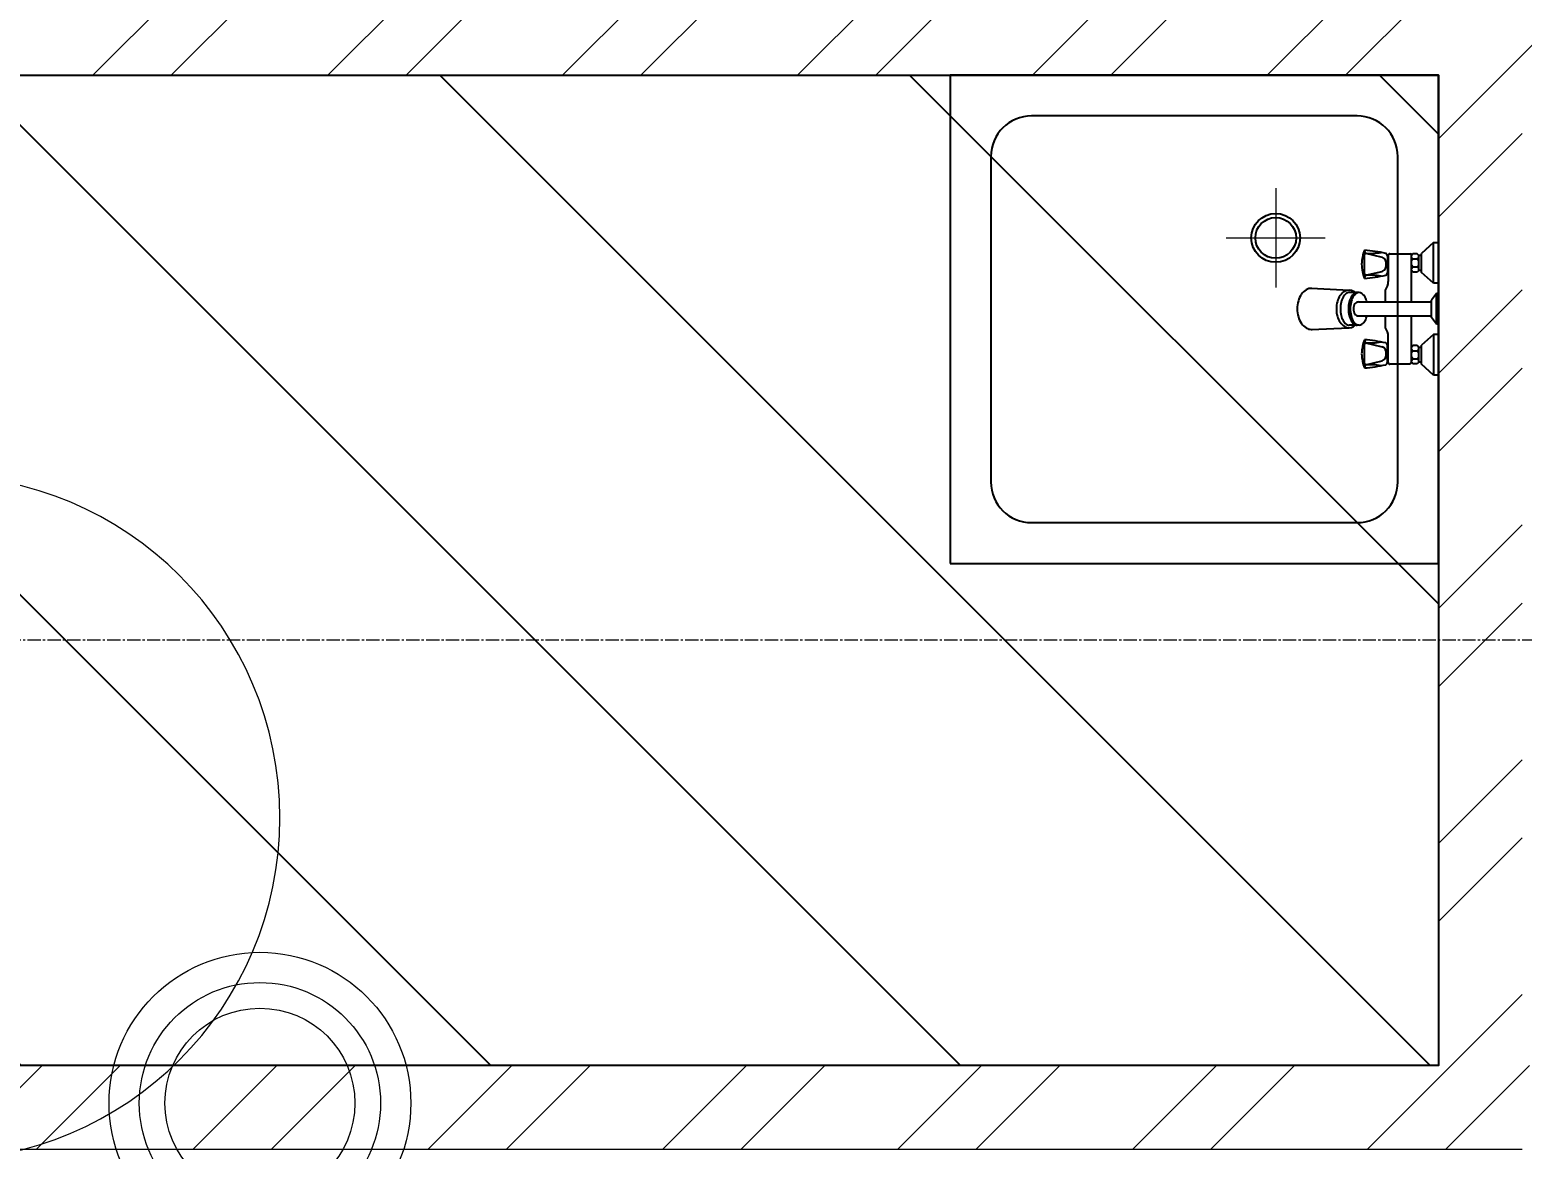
# Model space of a CAD drawing. Header units: millimetres. Extents: x 538266 to 1167394, y 114608 to 637157.
# Drawn here: x 843318 to 845458, y 176283 to 177888 of the extents above; entities that cross this region are included whole.
import ezdxf
from ezdxf.enums import TextEntityAlignment as Align

# ---------------------------------------------------------------- set-up
doc = ezdxf.new("R2010")
doc.units = ezdxf.units.MM
doc.linetypes.add('CENTER2', pattern=[28.575, 19.05, -3.175, 3.175, -3.175])
doc.layers.get('Defpoints').update_dxf_attribs({"color": 140})
for name, color, linetype, lineweight in [('АР_Area', 5, 'Continuous', 5), ('АР_Стены кирпич', 32, 'Continuous', 20), ('АР_Штриховка', 8, 'Continuous', 0)]:
    doc.layers.add(name, color=color, linetype=linetype, lineweight=lineweight)
doc.layers.add('АР_Делит', color=120, linetype='Continuous', lineweight=0, plot=False)
doc.layers.add('РД_Оси_100', color=7, linetype='Continuous', lineweight=0, true_color=0x525252)
doc.layers.add('ФВ-5', color=7, linetype='Continuous')
doc.styles.add('style1', font='ARIALN.TTF')

# ---------------------------------------------------------------- blocks, each defined once
blk = doc.blocks.new('MOK-МаркаПом_овал_ареал')
for p, q in [((-5.365, 6.138), (5.888, 6.138)), ((-2.75, -3), (2.75, -3))]:
    blk.add_line(p, q)
for centre, radius, start, end in [((-5.365, 0), 6.138, 90, 270), ((5.888, 0), 6.138, 270, 90), ((-7.411, 0), 7.161, 0, 0.001)]:
    blk.add_arc(centre, radius, start, end)
at = {"color": 0, "style": 'style1'}
blk.add_attdef('АР-ПОМЕЩЕНИЕ:НОМЕР', text='', height=3, dxfattribs=at).set_placement((0.261, 0), align=Align.MIDDLE)
at = {"layer": 'Defpoints', "color": 2, "style": 'style1'}
blk.add_attdef('АР-ПОМЕЩЕНИЕ:НАИМЕНОВАНИЕ', text='', height=1, dxfattribs=at).set_placement((-0.094, -4.814), align=Align.MIDDLE)
blk = doc.blocks.new('2_этаж')
at = {"layer": 'АР_Штриховка', "linetype": 'Continuous', "lineweight": 0, "true_color": 0x000000}
h = blk.add_hatch(dxfattribs=at)
h.set_pattern_fill('ANSI32', color=18, scale=25, angle=360, style=0)
h.set_pattern_definition([(45, (602274.53, 0), (-168.3798, 168.3798), []), (45, (602386.78, 0), (-168.3798, 168.3798), [])])
h.paths.add_polyline_path([(692873.6, 177823.2), (692873.6, 177943.2), (691113.5, 177943.2), (691073.5, 177913.2), (691113.5, 177823.2)], flags=0)
h.paths.add_polyline_path([(691113.5, 177823.2), (691073.5, 177913.2), (690993.5, 177943.2), (690043.6, 177943.2), (690003.6, 177913.2), (690043.6, 177823.2)], flags=0)
h.paths.add_polyline_path([(690043.6, 177823.2), (690003.6, 177913.2), (689923.6, 177943.2), (689093.6, 177943.2), (689053.6, 177853.2), (689093.6, 177823.2)], flags=0)
h.paths.add_polyline_path([(688973.6, 177823.2), (689053.6, 177853.2), (689093.6, 177943.2), (688363.6, 177943.2), (688283.6, 177913.2), (688243.6, 177823.2)], flags=0)
h.paths.add_polyline_path([(688243.6, 177823.2), (688283.6, 177913.2), (688243.6, 177943.2), (687643.6, 177943.2), (687563.6, 177913.2), (687523.6, 177823.2)], flags=0)
h.paths.add_polyline_path([(687523.6, 177823.2), (687563.6, 177913.2), (687523.6, 177943.2), (685273.6, 177943.2), (685273.6, 177823.2)], flags=0)
h = blk.add_hatch(dxfattribs=at)
h.set_pattern_fill('ANSI32', color=18, scale=25, style=0)
h.set_pattern_definition([(45, (602274.53, -6e-11), (-168.3798, 168.3798), []), (45, (602386.78, -6e-11), (-168.3798, 168.3798), [])])
h.paths.add_polyline_path([(688973.6, 176403.2), (689053.6, 176373.2), (689093.6, 176403.2), (689093.6, 177823.2), (689053.6, 177853.2), (688973.6, 177823.2)], flags=0)
h = blk.add_hatch(dxfattribs=at)
h.set_pattern_fill('ANSI32', color=18, scale=25, style=0)
h.set_pattern_definition([(45, (602274.53, 0), (-168.3798, 168.3798), []), (45, (602386.78, 0), (-168.3798, 168.3798), [])])
h.paths.add_polyline_path([(685273.6, 176403.2), (685273.6, 176283.2), (689093.6, 176283.2), (689053.6, 176373.2), (688973.6, 176403.2)], flags=0)
h.paths.add_polyline_path([(689093.6, 176403.2), (689053.6, 176373.2), (689093.6, 176283.2), (689295.8, 176283.2), (689295.8, 176403.2)], flags=0)
at = {"color": 18, "true_color": 0x000000}
for p, q in [((688973.6, 177823.2), (688273.6, 177823.2)), ((688273.6, 177823.2), (688273.6, 177123.2)), ((688973.6, 177823.2), (688273.6, 177823.2)), ((688273.6, 177823.2), (688273.6, 177123.2)), ((688973.6, 177123.2), (688973.6, 177823.2)), ((688973.6, 177123.2), (688973.6, 177823.2)), ((688856.9, 177764.9), (688390.2, 177764.9)), ((688856.9, 177764.9), (688390.2, 177764.9)), ((688331.9, 177706.6), (688331.9, 177239.9)), ((688331.9, 177706.6), (688331.9, 177239.9)), ((688915.2, 177239.9), (688915.2, 177706.6)), ((688915.2, 177239.9), (688915.2, 177706.6)), ((688966.2, 177583.2), (688949.4, 177567.6)), ((688966.2, 177583.2), (688949.4, 177567.6)), ((688966.2, 177524.8), (688966.2, 177583.2)), ((688966.2, 177583.2), (688973.6, 177583.2)), ((688966.2, 177524.8), (688966.2, 177583.2)), ((688966.2, 177583.2), (688973.6, 177583.2)), ((688973.6, 177583.2), (688973.6, 177524.8)), ((688973.6, 177583.2), (688973.6, 177524.8)), ((688866.8, 177563.9), (688866.8, 177540.3)), ((688866.8, 177563.9), (688866.8, 177540.3)), ((688869, 177567.9), (688893, 177562.3)), ((688869, 177567.9), (688893, 177562.3)), ((688900.4, 177564.3), (688900.4, 177539.9)), ((688901.6, 177564.3), (688900.4, 177564.3)), ((688900.4, 177564.3), (688900.4, 177539.9)), ((688901.6, 177564.3), (688900.4, 177564.3)), ((688901.6, 177564.3), (688901.6, 177527.3)), ((688901.6, 177564.3), (688901.6, 177527.3)), ((688903.8, 177567.1), (688932.8, 177567.1)), ((688903.8, 177567.1), (688932.8, 177567.1)), ((688936.8, 177567.2), (688934.8, 177564.6)), ((688936.8, 177567.2), (688934.8, 177564.6)), ((688934.8, 177498.2), (688934.8, 177565.1)), ((688934.8, 177498.2), (688934.8, 177565.1)), ((688934.8, 177562), (688936.8, 177559.8)), ((688934.8, 177562), (688936.8, 177559.8)), ((688936.8, 177559.8), (688934.8, 177557)), ((688936.8, 177559.8), (688934.8, 177557)), ((688943, 177567.2), (688936.8, 177567.2)), ((688943, 177567.2), (688936.8, 177567.2)), ((688936.8, 177559.8), (688943, 177559.8)), ((688936.8, 177559.8), (688943, 177559.8)), ((688945.2, 177564.6), (688943, 177567.2)), ((688945.2, 177564.6), (688943, 177567.2)), ((688943, 177559.8), (688945.2, 177562)), ((688943, 177559.8), (688945.2, 177562)), ((688943, 177559.8), (688945.2, 177557)), ((688943, 177559.8), (688945.2, 177557)), ((688945.2, 177543.4), (688945.2, 177564.6)), ((688949.4, 177564.6), (688945.2, 177564.6)), ((688945.2, 177543.4), (688945.2, 177564.6)), ((688949.4, 177564.6), (688945.2, 177564.6)), ((688949.4, 177540.4), (688949.4, 177567.6)), ((688949.4, 177540.4), (688949.4, 177567.6)), ((688869, 177536.3), (688893, 177541.9)), ((688869, 177536.3), (688893, 177541.9)), ((688900.4, 177539.9), (688901.6, 177539.9)), ((688900.4, 177539.9), (688901.6, 177539.9)), ((688936.8, 177548.2), (688934.8, 177551)), ((688936.8, 177548.2), (688934.8, 177551)), ((688934.8, 177546), (688936.8, 177548.2)), ((688934.8, 177546), (688936.8, 177548.2)), ((688936.8, 177540.8), (688934.8, 177543.4)), ((688936.8, 177540.8), (688934.8, 177543.4)), ((688936.8, 177548.2), (688943, 177548.2)), ((688936.8, 177548.2), (688943, 177548.2)), ((688943, 177540.8), (688936.8, 177540.8)), ((688943, 177540.8), (688936.8, 177540.8)), ((688943, 177548.2), (688945.2, 177551)), ((688943, 177548.2), (688945.2, 177551)), ((688943, 177548.2), (688945.2, 177546)), ((688943, 177548.2), (688945.2, 177546)), ((688945.2, 177543.4), (688943, 177540.8)), ((688945.2, 177543.4), (688943, 177540.8)), ((688949.4, 177543.4), (688945.2, 177543.4)), ((688949.4, 177543.4), (688945.2, 177543.4)), ((688966.2, 177524.8), (688949.4, 177540.4)), ((688966.2, 177524.8), (688949.4, 177540.4)), ((688791.1, 177517.6), (688845.3, 177515.1)), ((688791.1, 177517.6), (688845.3, 177515.1)), ((688897.5, 177498.2), (688897.5, 177514.8)), ((688897.5, 177498.2), (688897.5, 177514.8)), ((688973.6, 177524.8), (688966.2, 177524.8)), ((688973.6, 177524.8), (688966.2, 177524.8)), ((688859.6, 177511.6), (688845.5, 177511.6)), ((688859.6, 177511.6), (688845.5, 177511.6)), ((688858.8, 177498.2), (688963.6, 177498.2)), ((688858.8, 177498.2), (688963.6, 177498.2)), ((688970.6, 177510.2), (688963.6, 177500.7)), ((688970.6, 177510.2), (688963.6, 177500.7)), ((688963.6, 177475.7), (688963.6, 177500.7)), ((688963.6, 177475.7), (688963.6, 177500.7)), ((688970.6, 177466.2), (688970.6, 177510.2)), ((688973.6, 177510.2), (688970.6, 177510.2)), ((688970.6, 177466.2), (688970.6, 177510.2)), ((688973.6, 177510.2), (688970.6, 177510.2)), ((688973.6, 177510.2), (688973.6, 177466.2)), ((688973.6, 177510.2), (688973.6, 177466.2)), ((688858.8, 177478.2), (688963.6, 177478.2)), ((688858.8, 177478.2), (688963.6, 177478.2)), ((688897.5, 177460.9), (688897.5, 177478.2)), ((688897.5, 177460.9), (688897.5, 177478.2)), ((688934.8, 177411.7), (688934.8, 177478.2)), ((688934.8, 177411.7), (688934.8, 177478.2)), ((688970.6, 177466.2), (688963.6, 177475.7)), ((688970.6, 177466.2), (688963.6, 177475.7)), ((688791.1, 177458.7), (688845.3, 177461.1)), ((688791.1, 177458.7), (688845.3, 177461.1)), ((688859.6, 177464.7), (688845.5, 177464.7)), ((688859.6, 177464.7), (688845.5, 177464.7)), ((688966.2, 177451.5), (688949.4, 177435.9)), ((688966.2, 177451.5), (688949.4, 177435.9)), ((688973.6, 177451.5), (688966.2, 177451.5)), ((688966.2, 177451.5), (688966.2, 177393.1)), ((688973.6, 177451.5), (688966.2, 177451.5)), ((688966.2, 177451.5), (688966.2, 177393.1)), ((688973.6, 177466.2), (688970.6, 177466.2)), ((688973.6, 177466.2), (688970.6, 177466.2)), ((688973.6, 177393.1), (688973.6, 177451.5)), ((688973.6, 177393.1), (688973.6, 177451.5)), ((688866.8, 177435.5), (688866.8, 177411.9)), ((688866.8, 177435.5), (688866.8, 177411.9)), ((688869, 177439.5), (688893, 177433.9)), ((688869, 177439.5), (688893, 177433.9)), ((688900.4, 177435.9), (688901.6, 177435.9)), ((688900.4, 177411.5), (688900.4, 177435.9)), ((688900.4, 177435.9), (688901.6, 177435.9)), ((688900.4, 177411.5), (688900.4, 177435.9)), ((688901.6, 177411.5), (688901.6, 177448.5)), ((688901.6, 177411.5), (688901.6, 177448.5)), ((688936.8, 177435.5), (688934.8, 177432.9)), ((688936.8, 177435.5), (688934.8, 177432.9)), ((688934.8, 177430.3), (688936.8, 177428.1)), ((688934.8, 177430.3), (688936.8, 177428.1)), ((688943, 177435.5), (688936.8, 177435.5)), ((688943, 177435.5), (688936.8, 177435.5)), ((688945.2, 177432.9), (688943, 177435.5)), ((688945.2, 177432.9), (688943, 177435.5)), ((688943, 177428.1), (688945.2, 177430.3)), ((688943, 177428.1), (688945.2, 177430.3)), ((688949.4, 177432.9), (688945.2, 177432.9)), ((688945.2, 177411.7), (688945.2, 177432.9)), ((688949.4, 177432.9), (688945.2, 177432.9)), ((688945.2, 177411.7), (688945.2, 177432.9)), ((688949.4, 177408.7), (688949.4, 177435.9)), ((688949.4, 177408.7), (688949.4, 177435.9)), ((688869, 177407.9), (688893, 177413.5)), ((688869, 177407.9), (688893, 177413.5)), ((688901.6, 177411.5), (688900.4, 177411.5)), ((688901.6, 177411.5), (688900.4, 177411.5)), ((688932.8, 177408.7), (688903.8, 177408.7)), ((688932.8, 177408.7), (688903.8, 177408.7)), ((688934.8, 177411.7), (688932.8, 177408.7)), ((688934.8, 177411.7), (688932.8, 177408.7)), ((688936.8, 177428.1), (688934.8, 177425.3)), ((688936.8, 177428.1), (688934.8, 177425.3)), ((688936.8, 177416.5), (688934.8, 177419.3)), ((688936.8, 177416.5), (688934.8, 177419.3)), ((688934.8, 177414.3), (688936.8, 177416.5)), ((688934.8, 177414.3), (688936.8, 177416.5)), ((688936.8, 177409.1), (688934.8, 177411.7)), ((688936.8, 177409.1), (688934.8, 177411.7)), ((688936.8, 177428.1), (688943, 177428.1)), ((688936.8, 177428.1), (688943, 177428.1)), ((688936.8, 177416.5), (688943, 177416.5)), ((688936.8, 177416.5), (688943, 177416.5)), ((688943, 177409.1), (688936.8, 177409.1)), ((688943, 177409.1), (688936.8, 177409.1)), ((688943, 177428.1), (688945.2, 177425.3)), ((688943, 177428.1), (688945.2, 177425.3)), ((688943, 177416.5), (688945.2, 177419.3)), ((688943, 177416.5), (688945.2, 177419.3)), ((688943, 177416.5), (688945.2, 177414.3)), ((688943, 177416.5), (688945.2, 177414.3)), ((688945.2, 177411.7), (688943, 177409.1)), ((688945.2, 177411.7), (688943, 177409.1)), ((688949.4, 177411.7), (688945.2, 177411.7)), ((688949.4, 177411.7), (688945.2, 177411.7)), ((688966.2, 177393.1), (688949.4, 177408.7)), ((688966.2, 177393.1), (688949.4, 177408.7)), ((688973.6, 177393.1), (688966.2, 177393.1)), ((688973.6, 177393.1), (688966.2, 177393.1)), ((688390.2, 177181.6), (688856.9, 177181.6)), ((688390.2, 177181.6), (688856.9, 177181.6)), ((688273.6, 177123.2), (688973.6, 177123.2)), ((688273.6, 177123.2), (688973.6, 177123.2))]:
    blk.add_line(p, q, dxfattribs=at)
at = {"color": 18, "lineweight": 0, "true_color": 0x000000}
for p, q in [((688740.2, 177661), (688740.2, 177518.9)), ((688740.2, 177661), (688740.2, 177518.9)), ((688669.2, 177589.9), (688811.3, 177589.9)), ((688669.2, 177589.9), (688811.3, 177589.9))]:
    blk.add_line(p, q, dxfattribs=at)
at = {"color": 18, "true_color": 0x000000}
for radius in [35, 35, 29.2, 29.2]:
    blk.add_circle((688740.2, 177589.9), radius, dxfattribs=at)
for centre, radius, start, end in [((688390.2, 177706.6), 58.3, 90, 180), ((688390.2, 177706.6), 58.3, 90, 180), ((688856.9, 177706.6), 58.3, 0, 90), ((688856.9, 177706.6), 58.3, 0, 90), ((688920.3, 177550.8), 57, 157.8225, 178.6863), ((688920.3, 177550.8), 57, 157.8225, 178.6863), ((688871.5, 177563.9), 4.74, 122.3784, 180), ((688871.5, 177563.9), 4.74, 122.3784, 180), ((688874.7, 177572.1), 7.1, 178.6863, 216.614), ((688852, 177366.5), 206.4, 77.1247, 85.6663), ((688874.7, 177572.1), 7.1, 178.6863, 216.614), ((688852, 177366.5), 206.4, 77.1247, 85.6663), ((688875.1, 177661.7), 94, 266.2802, 279.9331), ((688875.1, 177661.7), 94, 266.2802, 279.9331), ((688888, 177552.7), 10.8, 356.7185, 62.529), ((688888, 177552.7), 10.8, 356.7185, 62.529), ((688896.2, 177563.9), 4.17, 5.2861, 65.1491), ((688896.2, 177563.9), 4.17, 5.2861, 65.1491), ((688903.8, 177564.8), 2.26, 90, 193.6855), ((688903.8, 177564.8), 2.26, 90, 193.6855), ((688932.8, 177565.1), 2, 0, 90), ((688932.8, 177565.1), 2, 0, 90), ((688920.3, 177553.4), 57, 181.3137, 202.1775), ((688920.3, 177553.4), 57, 181.3137, 202.1775), ((688871.5, 177540.3), 4.74, 180, 237.6216), ((688871.5, 177540.3), 4.74, 180, 237.6216), ((688852, 177737.7), 206.4, 274.3337, 282.8753), ((688852, 177737.7), 206.4, 274.3337, 282.8753), ((688874.7, 177532.1), 7.1, 143.386, 181.3137), ((688874.7, 177532.1), 7.1, 143.386, 181.3137), ((688875.1, 177442.5), 94, 80.0669, 93.7198), ((688875.1, 177442.5), 94, 80.0669, 93.7198), ((688888, 177551.5), 10.8, 297.471, 3.2815), ((688888, 177551.5), 10.8, 297.471, 3.2815), ((688896.2, 177540.3), 4.17, 294.8509, 354.7139), ((688896.2, 177540.3), 4.17, 294.8509, 354.7139), ((688795.6, 177496.3), 22.6, 121.362, 145.7998), ((688795.6, 177496.3), 22.6, 121.362, 145.7998), ((688791.1, 177503.7), 13.9, 87.3458, 121.362), ((688791.1, 177503.7), 13.9, 87.3458, 121.362), ((688845.3, 177502.5), 12.6, 58.4997, 121.5003), ((688845.3, 177502.5), 12.6, 58.4997, 121.5003), ((688880.6, 177527.3), 20.9, 323.496, 0), ((688880.6, 177527.3), 20.9, 323.496, 0), ((688814.2, 177488.2), 43.2, 164.278, 195.722), ((688814.2, 177488.2), 43.2, 164.278, 195.722), ((688802.8, 177491.4), 31.3, 145.7998, 164.278), ((688802.8, 177491.4), 31.3, 145.7998, 164.278), ((688866.9, 177488.1), 39.8, 164.3589, 195.6411), ((688866.9, 177488.1), 39.8, 164.3589, 195.6411), ((688856.3, 177491.1), 28.8, 145.9442, 164.3589), ((688856.3, 177491.1), 28.8, 145.9442, 164.3589), ((688849.6, 177495.6), 20.7, 121.5003, 145.9442), ((688849.6, 177495.6), 20.7, 121.5003, 145.9442), ((688876.8, 177488.2), 43.8, 167.5382, 192.4618), ((688876.8, 177488.2), 43.8, 167.5382, 192.4618), ((688861.3, 177491.6), 27.9, 151.9188, 167.5382), ((688861.3, 177491.6), 27.9, 151.9188, 167.5382), ((688851.6, 177496.8), 16.9, 127.8246, 151.9188), ((688851.6, 177496.8), 16.9, 127.8246, 151.9188), ((688845.5, 177504.6), 7, 90, 127.8246), ((688845.5, 177504.6), 7, 90, 127.8246), ((688888.3, 177488.2), 43.8, 167.5382, 192.4618), ((688888.3, 177488.2), 43.8, 167.5382, 192.4618), ((688872.9, 177491.6), 27.9, 151.9188, 167.5382), ((688872.9, 177491.6), 27.9, 151.9188, 167.5382), ((688890.9, 177488.2), 43.8, 167.5382, 192.4618), ((688890.9, 177488.2), 43.8, 167.5382, 192.4618), ((688875.4, 177491.6), 27.9, 151.9188, 167.5382), ((688875.4, 177491.6), 27.9, 151.9188, 167.5382), ((688863.1, 177496.8), 16.9, 127.8246, 151.9188), ((688863.1, 177496.8), 16.9, 127.8246, 151.9188), ((688865.6, 177496.8), 16.9, 127.8246, 151.9188), ((688865.6, 177496.8), 16.9, 127.8246, 151.9188), ((688841.1, 177495.6), 20.7, 50.6316, 58.4997), ((688841.1, 177495.6), 20.7, 50.6316, 58.4997), ((688862.1, 177489.1), 10.4, 144.0579, 163.2847), ((688862.1, 177489.1), 10.4, 144.0579, 163.2847), ((688857.1, 177504.6), 7, 90, 127.8246), ((688857.1, 177504.6), 7, 90, 127.8246), ((688860.1, 177490.6), 7.92, 119.7406, 144.0579), ((688860.1, 177490.6), 7.92, 119.7406, 144.0579), ((688859.6, 177504.6), 7, 52.1754, 127.8246), ((688859.6, 177504.6), 7, 52.1754, 127.8246), ((688858.8, 177492.8), 5.33, 90, 119.7406), ((688858.8, 177492.8), 5.33, 90, 119.7406), ((688853.5, 177496.8), 16.9, 28.0812, 52.1754), ((688853.5, 177496.8), 16.9, 28.0812, 52.1754), ((688843.8, 177491.6), 27.9, 13.627, 28.0812), ((688843.8, 177491.6), 27.9, 13.627, 28.0812), ((688802.8, 177485), 31.3, 195.722, 214.2002), ((688802.8, 177485), 31.3, 195.722, 214.2002), ((688856.3, 177485.1), 28.8, 195.6411, 214.0558), ((688856.3, 177485.1), 28.8, 195.6411, 214.0558), ((688861.3, 177484.7), 27.9, 192.4618, 208.0812), ((688861.3, 177484.7), 27.9, 192.4618, 208.0812), ((688851.6, 177479.5), 16.9, 208.0812, 232.1754), ((688851.6, 177479.5), 16.9, 208.0812, 232.1754), ((688872.9, 177484.7), 27.9, 192.4618, 208.0812), ((688872.9, 177484.7), 27.9, 192.4618, 208.0812), ((688875.4, 177484.7), 27.9, 192.4618, 208.0812), ((688875.4, 177484.7), 27.9, 192.4618, 208.0812), ((688863.1, 177479.5), 16.9, 208.0812, 232.1754), ((688863.1, 177479.5), 16.9, 208.0812, 232.1754), ((688865.6, 177479.5), 16.9, 208.0812, 232.1754), ((688865.6, 177479.5), 16.9, 208.0812, 232.1754), ((688865.3, 177488.2), 13.7, 163.2847, 196.7153), ((688865.3, 177488.2), 13.7, 163.2847, 196.7153), ((688862.1, 177487.2), 10.4, 196.7153, 215.9421), ((688862.1, 177487.2), 10.4, 196.7153, 215.9421), ((688860.1, 177485.7), 7.92, 215.9421, 240.2594), ((688860.1, 177485.7), 7.92, 215.9421, 240.2594), ((688858.8, 177483.5), 5.33, 240.2594, 270), ((688858.8, 177483.5), 5.33, 240.2594, 270), ((688853.5, 177479.5), 16.9, 307.8246, 331.9188), ((688853.5, 177479.5), 16.9, 307.8246, 331.9188), ((688843.8, 177484.7), 27.9, 331.9188, 346.373), ((688843.8, 177484.7), 27.9, 331.9188, 346.373), ((688795.6, 177480.1), 22.6, 214.2002, 238.638), ((688795.6, 177480.1), 22.6, 214.2002, 238.638), ((688791.1, 177472.6), 13.9, 238.638, 270), ((688791.1, 177472.6), 13.9, 238.638, 270), ((688791.1, 177472.6), 13.9, 270, 274.9774), ((688791.1, 177472.6), 13.9, 270, 274.9774), ((688849.6, 177480.6), 20.7, 214.0558, 238.4997), ((688849.6, 177480.6), 20.7, 214.0558, 238.4997), ((688845.3, 177473.7), 12.6, 238.4997, 301.5004), ((688845.3, 177473.7), 12.6, 238.4997, 301.5004), ((688845.5, 177471.7), 7, 232.1754, 270), ((688845.5, 177471.7), 7, 232.1754, 270), ((688841.1, 177480.6), 20.7, 301.5003, 309.985), ((688841.1, 177480.6), 20.7, 301.5003, 309.985), ((688857.1, 177471.7), 7, 232.1754, 270), ((688857.1, 177471.7), 7, 232.1754, 270), ((688859.6, 177471.7), 7, 232.1754, 307.8246), ((688859.6, 177471.7), 7, 232.1754, 307.8246), ((688880.6, 177448.5), 20.9, 0, 36.504), ((688880.6, 177448.5), 20.9, 0, 36.504), ((688920.3, 177422.4), 57, 157.8225, 178.6863), ((688920.3, 177422.4), 57, 157.8225, 178.6863), ((688871.5, 177435.5), 4.74, 122.3784, 180), ((688871.5, 177435.5), 4.74, 122.3784, 180), ((688874.7, 177443.7), 7.1, 178.6863, 216.614), ((688852, 177238.1), 206.4, 77.1247, 85.6663), ((688874.7, 177443.7), 7.1, 178.6863, 216.614), ((688852, 177238.1), 206.4, 77.1247, 85.6663), ((688875.1, 177533.3), 94, 266.2802, 279.9331), ((688875.1, 177533.3), 94, 266.2802, 279.9331), ((688888, 177424.3), 10.8, 356.7185, 62.529), ((688888, 177424.3), 10.8, 356.7185, 62.529), ((688896.2, 177435.5), 4.17, 5.2861, 65.1491), ((688896.2, 177435.5), 4.17, 5.2861, 65.1491), ((688920.3, 177425), 57, 181.3137, 202.1775), ((688920.3, 177425), 57, 181.3137, 202.1775), ((688871.5, 177411.9), 4.74, 180, 237.6216), ((688871.5, 177411.9), 4.74, 180, 237.6216), ((688852, 177609.3), 206.4, 274.3337, 282.8753), ((688852, 177609.3), 206.4, 274.3337, 282.8753), ((688874.7, 177403.7), 7.1, 143.386, 181.3137), ((688874.7, 177403.7), 7.1, 143.386, 181.3137), ((688875.1, 177314.1), 94, 80.0669, 93.7198), ((688875.1, 177314.1), 94, 80.0669, 93.7198), ((688888, 177423.1), 10.8, 297.471, 3.2815), ((688888, 177423.1), 10.8, 297.471, 3.2815), ((688896.2, 177411.9), 4.17, 294.8509, 354.7139), ((688896.2, 177411.9), 4.17, 294.8509, 354.7139), ((688903.8, 177411), 2.26, 166.3145, 270), ((688903.8, 177411), 2.26, 166.3145, 270), ((688390.2, 177239.9), 58.3, 180, 270), ((688390.2, 177239.9), 58.3, 180, 270), ((688856.9, 177239.9), 58.3, 270, 0), ((688856.9, 177239.9), 58.3, 270, 0)]:
    blk.add_arc(centre, radius, start, end, dxfattribs=at)
at = {"layer": 'АР_Делит', "color": 18, "true_color": 0x000000}
for radius in [216.3, 173, 136.2]:
    blk.add_circle((687283.7, 176349.2), radius, dxfattribs=at)
at = {"layer": 'АР_Стены кирпич', "color": 18, "linetype": 'Continuous', "lineweight": 20, "true_color": 0x000000}
for p, q in [((685273.6, 177823.2), (687523.6, 177823.2)), ((687523.6, 177823.2), (688243.6, 177823.2)), ((688243.6, 177823.2), (688973.6, 177823.2)), ((688973.6, 177823.2), (688973.6, 176403.2)), ((688973.6, 176403.2), (685273.6, 176403.2)), ((685273.6, 176283.2), (689093.6, 176283.2))]:
    blk.add_line(p, q, dxfattribs=at)
at = {"layer": 'АР_Area', "color": 18, "linetype": 'Continuous', "lineweight": 15, "true_color": 0x000000}
ref = blk.add_blockref('MOK-МаркаПом_овал_ареал', (686350.2, 176758.5), dxfattribs=dict(at, xscale=80, yscale=80, zscale=80))
ref.add_attrib('АР-ПОМЕЩЕНИЕ:НОМЕР', '2.162', dxfattribs={"layer": '0', "color": 0, "height": 280, "style": 'style1'}).set_placement((686350.2, 176758.5), align=Align.MIDDLE)
ref.add_attrib('АР-ПОМЕЩЕНИЕ:НАИМЕНОВАНИЕ', 'ПУИ', dxfattribs={"layer": 'Defpoints', "color": 2, "height": 80, "style": 'style1'}).set_placement((686342.7, 176373.4), align=Align.MIDDLE)
at = {"layer": 'Defpoints', "color": 18, "true_color": 0x000000, "style": 'style1'}
for p in [(677970.6, 219836.4), (678101.2, 211681.4)]:
    blk.add_attdef('АР-ПОМЕЩЕНИЕ:НАИМЕНОВАНИЕ', text='', height=100, dxfattribs=at).set_placement(p, align=Align.MIDDLE)
blk = doc.blocks.new('СОШ_2200_АР_ОСИ_М100_28.05.24')
at = {"layer": 'РД_Оси_100', "color": 251, "linetype": 'CENTER2', "true_color": 0x636466}
blk.add_line((29555, 54600), (-5954.958, 54600), dxfattribs=at)

msp = doc.modelspace()

# ---------------------------------------------------------------- hatches: boundary and pattern name
at = {"layer": 'ФВ-5'}
h = msp.add_hatch(dxfattribs=at)
h.set_pattern_fill('ANSI31', color=3, scale=300)
h.paths.add_polyline_path([(841427.8, 183313.2), (841427.8, 183503.2), (841437.8, 183723.2), (842637.8, 183723.2), (842637.8, 183723.2), (845387.7, 183723.2, -0.582884), (845764.2, 183723.2), (849217.8, 183723.2), (849217.8, 183893.6, -0.245742), (849124.9, 184071.3, -0.27475), (849237.8, 184261.4), (849237.8, 187413.2), (849217.8, 187413.2), (849217.8, 188313.2), (849225.2, 189372.6, -0.256612), (849124.9, 189555.2, -0.27475), (849237.8, 189745.2), (849237.8, 189788.2), (845957.8, 189788.2), (845957.8, 190688.2), (845957.8, 190938.2), (843957.8, 190938.2), (843957.8, 190688.2), (843182.8, 190688.2), (843182.8, 187833.2), (843457.8, 187356.9), (843436.2, 187344.4), (843435.9, 187344.9, -0.120105), (843182.8, 187283.2), (843182.8, 187113.2), (843457.8, 186636.9), (843436.2, 186624.4), (843435.9, 186624.9, -0.120105), (843182.8, 186563.2), (843182.8, 186538.2), (843182.8, 186188.2), (842262.8, 186188.2), (838817.8, 186188.2), (838817.8, 185768.2), (837147.8, 185768.2), (837147.8, 185313.2), (837147.8, 183863.2, -1), (837747.8, 183863.2, -1), (837147.8, 183863.2), (837147.8, 182559.6, -0.270169), (837257.6, 182371.3, -0.270169), (837147.8, 182183.1), (837147.8, 182013.2), (837147.8, 181113.2), (837147.8, 177613.2), (837147.8, 176413.2), (837147.8, 176343.4, -0.270169), (837257.6, 176155.2, -0.270169), (837147.8, 175966.9), (837147.8, 174372.6, -0.877544), (837737.7, 174295.3, -0.877544), (837147.8, 174218), (837147.8, 173359.6, -0.270169), (837257.6, 173171.3, -0.270169), (837147.8, 172983.1), (837147.8, 172713.2), (837147.8, 171813.2), (837147.8, 168313.2), (837147.8, 167113.2), (837147.8, 167043.4, -0.270169), (837257.6, 166855.2, -0.270169), (837147.8, 166666.9), (837155.3, 164966.3, -1), (837755.3, 164966.3, -1), (837155.3, 164966.3), (837148.9, 164059, -0.268686), (837257.6, 163871.3, -0.270169), (837147.8, 163683.1), (837147.8, 163413.2), (837147.8, 162513.2), (837147.8, 161933.2), (837667.8, 161933.2), (837667.8, 161519.9), (838087.5, 161519.9), (838087.5, 161408.3, -0.387495), (838359.5, 161303.2), (840056.2, 161303.2, -0.387495), (840328.2, 161408.3), (840328.2, 161519.9), (840747.8, 161519.9), (840747.8, 161303.2), (840907.8, 161303.2), (840907.8, 161933.2), (840907.8, 163803.2), (841427.8, 163803.2), (841427.8, 164713.2), (841427.8, 165913.2), (841427.8, 165983.1, -0.270169), (841318.1, 166171.3, -0.270169), (841427.8, 166359.6), (841427.8, 168966.9, -0.270169), (841318.1, 169155.2, -0.270169), (841427.8, 169343.4), (841427.8, 169713.2), (841427.8, 170613.2), (841427.8, 172613.2), (841427.8, 172638.2, -0.120105), (841174.8, 172699.9), (841174.5, 172699.4), (841152.8, 172711.9), (841427.8, 173188.2), (841427.8, 173438.2, -0.120105), (841174.8, 173499.9), (841174.5, 173499.4), (841152.8, 173511.9), (841427.8, 173988.2), (841427.8, 174163.2), (841427.8, 175063.2), (841427.8, 176373.2), (841427.8, 176563.2), (841427.8, 177863.2), (841427.8, 178438), (841207.8, 178438), (841207.8, 178728), (841427.8, 178728), (841427.8, 178863.2), (841427.8, 179963.2), (841427.8, 179964.2), (841427.8, 180863.2), (841427.8, 180863.2)])
h = msp.add_hatch(dxfattribs=at)
h.set_pattern_fill('ANSI31', color=1, scale=150, angle=90)
h.paths.add_polyline_path([(843837.8, 183503.2), (841637.8, 183503.2), (841637.8, 182043.2), (843837.8, 182043.2)])
h.paths.add_polyline_path([(841647.8, 177823.2), (845337.8, 177823.2), (845337.8, 176403.2), (841647.8, 176403.2)])
at = {"layer": 'ФВ-5', "true_color": 0xf26722}
h = msp.add_hatch(dxfattribs=at)
h.set_pattern_fill('ANSI31', color=30, scale=300)
h.paths.add_polyline_path([(849217.8, 183143.2), (847368, 183143.2), (846607.8, 183143.2), (846607.8, 182083.2), (846607.8, 182083.2), (846607.8, 181947.5), (847694.2, 181947.5, -0.555549), (847909.5, 182293.6), (848349.5, 182293.6, -0.555549), (848564.8, 181947.5), (849237.8, 181947.5), (849237.8, 182813.2), (849217.8, 182813.2)])
h.paths.add_polyline_path([(849237.8, 176503.2), (849217.8, 176503.2), (849192.8, 176503.2), (848543.3, 176128.2), (848530.8, 176149.9), (848531.2, 176150.1, -0.123182), (848442.8, 176503.2), (848417.8, 176503.2), (848347.8, 176503.2), (848322.8, 176503.2), (847673.3, 176128.2), (847660.8, 176149.9), (847661.2, 176150.1, -0.123182), (847572.8, 176503.2), (847547.8, 176503.2), (847477.8, 176503.2), (847452.8, 176503.2), (846803.3, 176128.2), (846790.8, 176149.9), (846791.2, 176150.1, -0.123182), (846702.8, 176503.2), (846677.8, 176503.2), (846607.8, 176503.2), (846582.8, 176503.2), (845933.3, 176128.2), (845920.8, 176149.9), (845921.2, 176150.1, -0.123182), (845832.8, 176503.2), (845807.8, 176503.2), (845737.8, 176503.2), (845737.8, 176075.9, -0.360736), (845914.2, 175863.2, -1), (845481.5, 175863.2, -0.360736), (845657.8, 176075.9), (845657.8, 176283.2), (845457.8, 176283.2), (845457.8, 176283.2), (845457.8, 176041.5, -0.143412), (845425.6, 175961.4, -0.459952), (844940.1, 175961.4, -0.143412), (844907.8, 176041.5), (844907.8, 176283.2), (844857.8, 176283.2), (844857.8, 176041.5, -0.143412), (844825.6, 175961.4, -0.459952), (844340.1, 175961.4, -0.143412), (844307.8, 176041.5), (844307.8, 176283.2), (844257.8, 176283.2), (844257.8, 176041.5, -0.143412), (844225.6, 175961.4, -0.459952), (843740.1, 175961.4, -0.143412), (843707.8, 176041.5), (843707.8, 176141.4, -0.405573), (843441.9, 176283.2), (841647.8, 176283.2), (841647.8, 176163.2), (841647.8, 175073.2), (841647.8, 175063.2), (841647.8, 175062.2), (841647.8, 174713.2), (849217.8, 174713.2), (849217.8, 175063.2), (849237.8, 175063.2)])
h.paths.add_polyline_path([(846570.3, 176524.9), (846582.8, 176503.2), (846582.8, 176523.2), (846607.8, 176523.2), (846607.8, 177823.2), (846407.8, 177823.2), (845737.8, 177823.2), (845737.8, 176523.2), (845807.8, 176523.2), (845832.8, 176523.2), (845832.8, 176503.2, 0.123182), (845921.2, 176150.1)])
h.paths.add_polyline_path([(847477.8, 177823.2), (846627.8, 177823.2), (846627.8, 176523.2), (846677.8, 176523.2), (846702.8, 176523.2), (846702.8, 176503.2, 0.123182), (846791.2, 176150.1), (847440.3, 176524.9), (847452.8, 176503.2), (847452.8, 176523.2), (847477.8, 176523.2)])
h.paths.add_polyline_path([(848347.8, 177823.2), (847497.8, 177823.2), (847497.8, 176523.2), (847547.8, 176523.2), (847572.8, 176523.2), (847572.8, 176503.2, 0.123182), (847661.2, 176150.1), (848310.3, 176524.9), (848322.8, 176503.2), (848322.8, 176523.2), (848347.8, 176523.2)])
h.paths.add_polyline_path([(849237.8, 177823.2), (848367.8, 177823.2), (848367.8, 176523.2), (848417.8, 176523.2), (848442.8, 176523.2), (848442.8, 176503.2, 0.123182), (848531.2, 176150.1), (849180.3, 176524.9), (849192.8, 176503.2), (849192.8, 176523.2), (849217.8, 176523.2), (849237.8, 176523.2)])
h.paths.add_polyline_path([(843887.8, 179308.5), (843887.8, 180743.2), (841647.8, 180743.2), (841647.8, 179963.2), (841647.8, 178663.2), (841647.8, 178183.2), (843887.8, 178183.2)])
h.paths.add_polyline_path([(842837.3, 179766.2), (842837.3, 179937.1), (842957.2, 179937.1), (842957.2, 179781.7), (843091.3, 179781.7), (843091.3, 180172.8), (842957.2, 180172.8), (842957.2, 180017.4), (842837.3, 180017.4), (842837.3, 180167, -0.0174), (842820.6, 180166.5), (842380.6, 180166.5, -1), (842380.6, 180646.5), (842820.6, 180646.5, -0.805212), (842920.6, 180188.3), (842957.2, 180188.3), (843095.3, 180188.3, -0.286702), (843130.2, 180210.1), (843535.2, 180210.1), (843535.2, 180243), (843282.8, 180243, -0.414214), (843271.1, 180254.7), (843271.1, 180262.5, -0.414214), (843282.8, 180274.1), (843804, 180274.1, -0.414214), (843815.6, 180262.5), (843815.6, 180254.7, -0.414214), (843804, 180243), (843557.5, 180243), (843557.5, 180210.1), (843596.9, 180210.1, -0.012302), (843607.8, 180184.8), (843698, 180184.8), (843698, 180168.7), (843613.9, 180168.7, -0.176109), (843613.9, 179785.8), (843698, 179785.8), (843698, 179769.7), (843607.8, 179769.7, -0.012302), (843596.9, 179744.4), (843557.5, 179744.4), (843557.5, 179707.3), (843804, 179707.3, -0.414214), (843815.6, 179695.6), (843815.6, 179687.9, -0.414214), (843804, 179676.2), (843282.8, 179676.2, -0.414214), (843271.1, 179687.9), (843271.1, 179695.6, -0.414214), (843282.8, 179707.3), (843535.2, 179707.3), (843535.2, 179744.4), (843130.2, 179744.4, -0.286702), (843095.3, 179766.2), (842957.2, 179766.2)], flags=16)
h.paths.add_polyline_path([(843019.9, 179714.6), (843171.2, 179714.6), (843171.2, 179692), (843019.9, 179692)], flags=16)
h.paths.add_polyline_path([(843019.9, 180262.5), (843171.2, 180262.5), (843171.2, 180239.9), (843019.9, 180239.9)], flags=16)
h.paths.add_polyline_path([(844727.8, 180863.2), (841647.8, 180863.2), (841647.8, 181963.2), (844727.8, 181963.2)])
h.paths.add_polyline_path([(841780.8, 179942.7), (843405.3, 179942.7), (843405.3, 180100), (841780.8, 180100)], flags=24)
h.paths.add_polyline_path([(842127.7, 180192), (843073.4, 180192), (843073.4, 180620.9), (842127.7, 180620.9)], flags=24)
at = {"layer": 'ФВ-5'}
h = msp.add_hatch(dxfattribs=at)
h.set_pattern_fill('ANSI31', color=3, scale=300)
h.paths.add_polyline_path([(849237.8, 163561), (849237.8, 164465.5, -0.27475), (849124.9, 164655.5, -0.245742), (849217.8, 164833.2), (849217.8, 165213.2), (845769.5, 165213.2, -0.618518), (845382.3, 165213.2), (843647.8, 165213.2), (843647.8, 164913.2), (842747.8, 164913.2), (842747.8, 165213.2), (842667.8, 165213.2), (842667.8, 164793.2), (841647.8, 164793.2), (841647.8, 164713.2), (841647.8, 161813.2), (841647.8, 161313.2), (841647.8, 160413.2), (841647.8, 158613.2), (841647.8, 158389.4, -0.260437), (841750.8, 158205.2, -0.260437), (841647.8, 158020.9), (841647.8, 157055.6, -0.260437), (841750.8, 156871.3, -0.260437), (841647.8, 156687.1), (841647.8, 156333.2), (842017.8, 156333.2), (842017.8, 156113.2), (849237.8, 156113.2), (849237.8, 156880.9, -0.27475), (849124.9, 157071, -0.27475), (849237.8, 157261), (849237.8, 160413.2), (849217.8, 160413.2), (849217.8, 161313.2), (849218.5, 162377, -0.246803), (849124.9, 162555.2, -0.27475), (849237.8, 162745.2), (849237.8, 163180.9, -0.27475), (849124.9, 163371, -0.27475)])
h.paths.add_polyline_path([(845558.6, 161396), (845008.6, 161396, -1), (845008.6, 161996), (845558.6, 161996, -1)], flags=16)
h.paths.add_polyline_path([(842291.6, 157558.9, -1), (841691.6, 157558.9, -1)], flags=16)
h.paths.add_polyline_path([(849124.9, 171855.5, -0.27475), (849237.8, 172045.6), (849237.8, 172480.9, -0.27475), (849124.9, 172671, -0.27475), (849237.8, 172861), (849237.8, 173765.5, -0.27475), (849124.9, 173955.5, -0.27475), (849237.8, 174145.6), (849237.8, 174163.2), (849217.8, 174163.2), (849217.8, 174513.2), (844057.8, 174513.2), (844057.8, 174513.2), (844057.8, 174213.2), (843157.8, 174213.2), (843157.8, 174513.2), (843077.8, 174513.2), (843077.8, 174093.2), (842057.8, 174093.2), (842057.8, 173373.2), (842057.8, 172433.2), (841647.8, 172433.2), (841647.8, 172363.2), (841647.8, 170613.2), (841647.8, 169713.2), (841647.8, 169339.4, -0.260437), (841750.8, 169155.2, -0.260437), (841647.8, 168970.9), (841670.8, 167335.5, -1), (842270.8, 167335.5, -1), (841670.8, 167335.5), (841650.7, 166353.8, -0.256246), (841750.8, 166171.3, -0.105217), (841732, 166083.2), (841867.8, 166083.2), (841867.8, 165413.2), (845385.9, 165413.2, -0.594367), (845765.9, 165413.2), (849217.8, 165413.2), (849217.8, 165913.2), (849218.1, 166193.1, -0.246072), (849124.9, 166371, -0.27475), (849237.8, 166561), (849237.8, 169713.2), (849213.5, 169713.2), (849217.8, 169717.5), (849217.8, 170613.2), (849218.9, 171677.1, -0.247282)])
h.paths.add_polyline_path([(845615.6, 168700.6), (845065.6, 168700.6, -1), (845065.6, 169300.6), (845615.6, 169300.6, -1)], flags=16)
h.paths.add_polyline_path([(836927.8, 171813.2), (836927.8, 172713.2), (836927.8, 172987.1, -0.260437), (836824.9, 173171.3, -0.260437), (836927.8, 173355.6), (836927.8, 175970.9, -0.260437), (836824.9, 176155.2, -0.260437), (836927.8, 176339.4), (836927.8, 176413.2), (836927.8, 176913.2), (833193.3, 176913.2, -0.618518), (832806.2, 176913.2), (829360.5, 176913.2), (829357.8, 176910.6), (829357.8, 176413.2), (829357.7, 176237.4, -0.255873), (829457.6, 176055.2, -0.284268), (829337.8, 175861.6), (829337.8, 172713.2), (829357.8, 172713.2), (829357.8, 171813.2), (829357.2, 170753.9, -0.256632), (829457.6, 170571.3, -0.284268), (829337.8, 170377.8), (829337.8, 169948.7, -0.284268), (829457.6, 169755.2, -0.284268), (829337.8, 169561.6), (829337.8, 168664.9, -0.284268), (829457.6, 168471.3, -0.255743), (829357.8, 168289.1), (829357.8, 167813.2), (832809.7, 167813.2, -0.594367), (833189.8, 167813.2), (834927.8, 167813.2), (834927.8, 168113.2), (835827.8, 168113.2), (835827.8, 167813.2), (835907.8, 167813.2), (835907.8, 168233.2), (836927.8, 168233.2), (836927.8, 168313.2)])
h.paths.add_polyline_path([(832552.1, 172650.6), (832002.1, 172650.6, -1), (832002.1, 173250.6), (832552.1, 173250.6, -1)], flags=16)
h.paths.add_polyline_path([(836927.8, 166670.9, -0.260437), (836824.9, 166855.2, -0.105217), (836843.6, 166943.2), (836707.8, 166943.2), (836707.8, 167613.2), (833193.3, 167613.2, -0.618518), (832806.2, 167613.2), (829357.8, 167613.2), (829357.8, 167113.2), (829357.7, 166937.5, -0.255913), (829457.6, 166755.2, -0.284268), (829337.8, 166561.6), (829337.8, 163413.2), (829357.8, 163413.2), (829357.8, 162513.2), (829357, 161454.1, -0.256955), (829457.6, 161271.3, -0.284268), (829337.8, 161077.8), (829337.8, 160648.7, -0.284268), (829457.6, 160455.2, -0.284268), (829337.8, 160261.6), (829337.8, 159364.9, -0.284268), (829457.6, 159171.3, -0.255743), (829357.8, 158989.1), (829357.8, 158513.2), (832809.7, 158513.3, -0.59466), (833189.8, 158513.3), (834927.8, 158513.4), (834927.8, 158513.4), (834927.8, 158813.4), (835827.8, 158813.4), (835827.8, 158513.4), (835907.8, 158513.4), (835907.8, 158933.4), (836927.8, 158933.4), (836927.8, 159013.2), (836927.8, 159543.2), (836927.8, 161303.2), (836927.8, 161813.2), (836927.8, 162513.2), (836927.8, 163413.2), (836927.8, 163687.1, -0.260437), (836824.9, 163871.3, -0.260437), (836927.8, 164055.6)])
h.paths.add_polyline_path([(832518.2, 163600.5), (831968.2, 163600.5, -1), (831968.2, 164200.5), (832518.2, 164200.5, -1)], flags=16)

# ---------------------------------------------------------------- linework, layer by layer
msp.add_lwpolyline([(841647.8, 177823.2), (845337.8, 177823.2), (845337.8, 176403.2), (841647.8, 176403.2)], close=True)

# ---------------------------------------------------------------- block references
msp.add_blockref('2_этаж', (156364.3, 0))
at = {"layer": 'РД_Оси_100'}
msp.add_blockref('СОШ_2200_АР_ОСИ_М100_28.05.24', (829237.8, 122413.2), dxfattribs=at)

doc.saveas('drawing.dxf')
